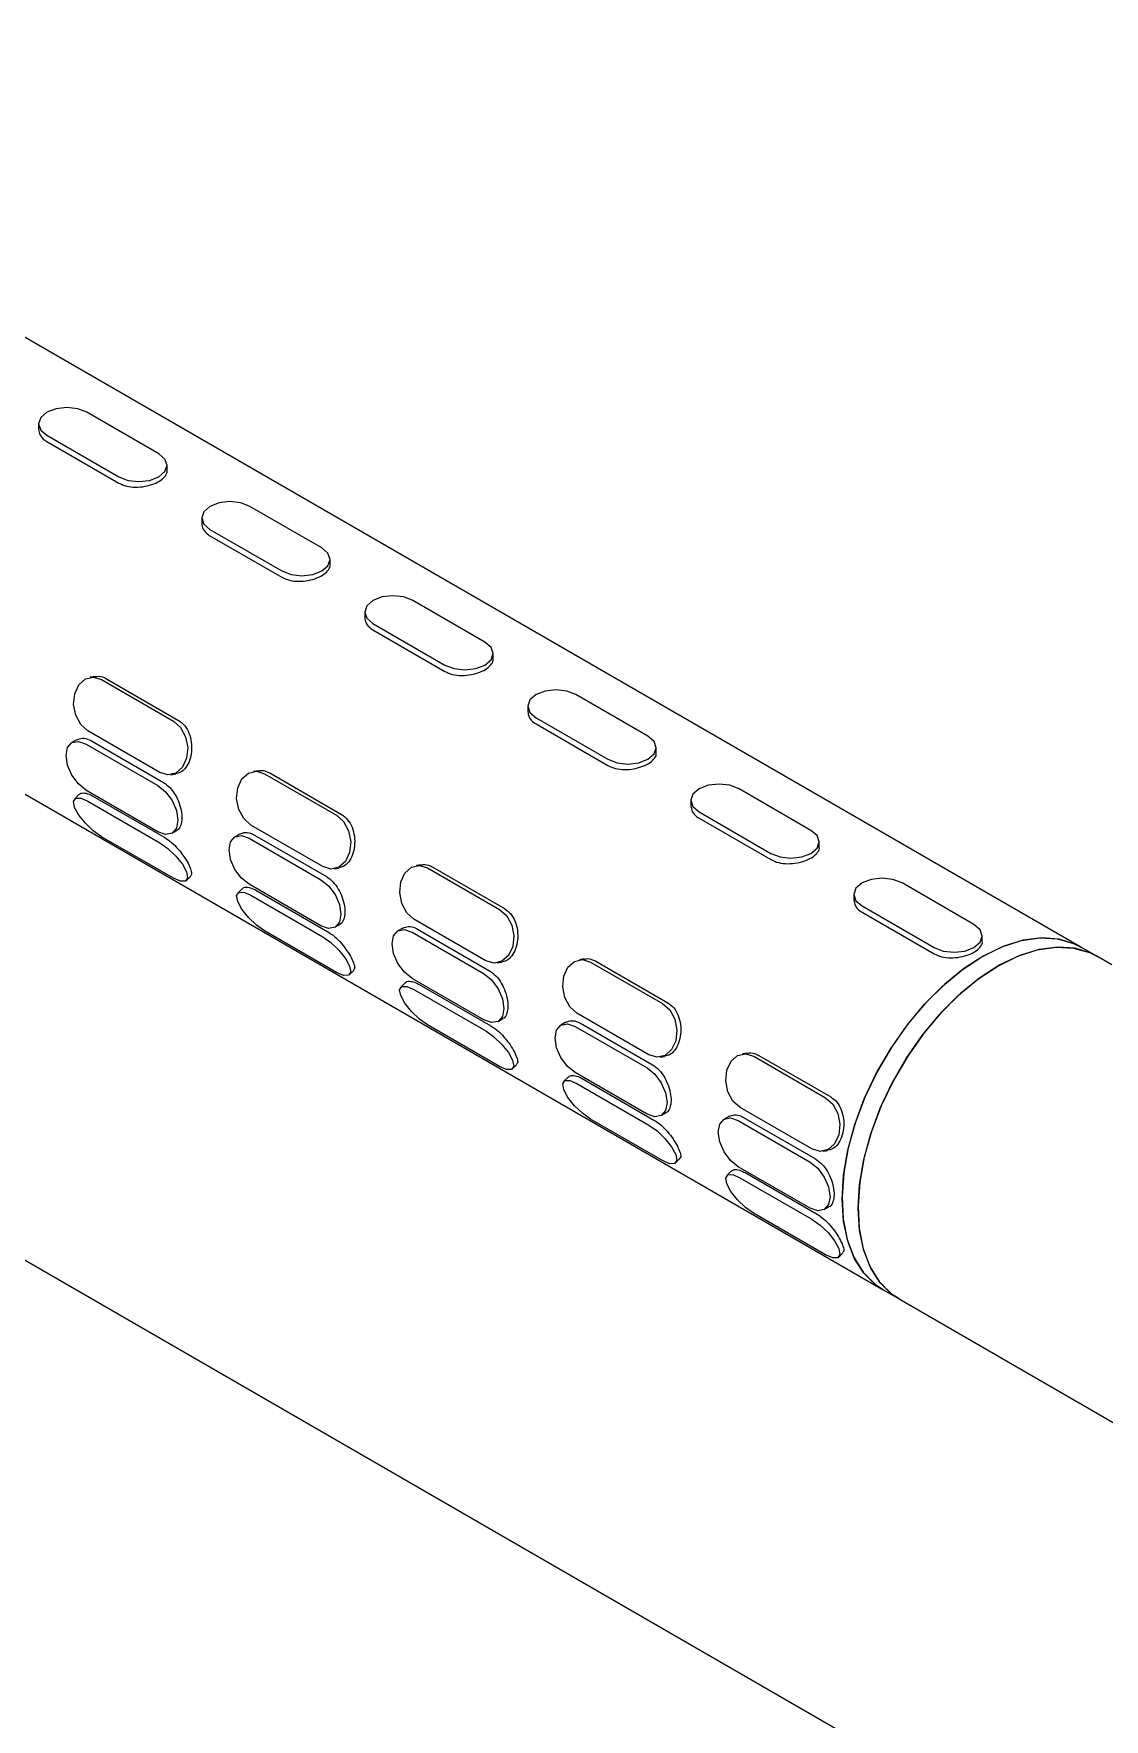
# Model space of a CAD drawing. Extents: x 97 to 1049, y 29 to 427.
# Drawn here: x 305.46 to 317.3, y 178.3 to 196.94 of the extents above; entities that cross this region are included whole.
import ezdxf

# ---------------------------------------------------------------- set-up
doc = ezdxf.new("R2010")
doc.units = 0
doc.header["$LTSCALE"] = 23.1
doc.header["$MEASUREMENT"] = 0
doc.layers.get('0').update_dxf_attribs({"linetype": 'CONTINUOUS'})

msp = doc.modelspace()

# ---------------------------------------------------------------- linework, layer by layer
at = {"color": 7, "linetype": 'Continuous', "lineweight": 25}
for p, q in [((317.0439, 186.8409), (299.55037, 196.9397)), ((297.17891, 193.25703), (314.85658, 183.05193)), ((306.84708, 192.29474), (306.05158, 192.75397)), ((305.51811, 192.62668), (305.51809, 192.56651)), ((305.60961, 192.42974), (306.40511, 191.97051)), ((305.60964, 192.49911), (306.40514, 192.03988)), ((306.93858, 192.10699), (306.93861, 192.16716)), ((308.6502, 191.25382), (307.85471, 191.71305)), ((307.32124, 191.58576), (307.32121, 191.52559)), ((307.41276, 191.45819), (308.20826, 190.99896)), ((307.41273, 191.38882), (308.20823, 190.92959)), ((308.7417, 191.06607), (308.74173, 191.12624)), ((310.45332, 190.2129), (309.65783, 190.67212)), ((309.12436, 190.54484), (309.12433, 190.48467)), ((309.21586, 190.34789), (310.01135, 189.88867)), ((309.21589, 190.41727), (310.01138, 189.95804)), ((310.54483, 190.02515), (310.54485, 190.08532)), ((306.14227, 189.83123), (306.08988, 189.82304)), ((306.21383, 189.79772), (307.00932, 189.33849)), ((306.27025, 189.80654), (307.06575, 189.34731)), ((312.25645, 189.17198), (311.46095, 189.6312)), ((310.92748, 189.50392), (310.92745, 189.44375)), ((311.01901, 189.37635), (311.8145, 188.91712)), ((306.85795, 188.77163), (306.06245, 189.23086)), ((311.01898, 189.30697), (311.81447, 188.84774)), ((305.9379, 189.13119), (305.88579, 189.10114)), ((306.04202, 189.08566), (306.83752, 188.62643)), ((306.10208, 189.1203), (306.89758, 188.66107)), ((312.34795, 188.98423), (312.34797, 189.0444)), ((306.98189, 188.74631), (307.03428, 188.7545)), ((307.94539, 188.79031), (307.89301, 188.78212)), ((308.01695, 188.7568), (308.81244, 188.29757)), ((308.07338, 188.76561), (308.86887, 188.30639)), ((305.96422, 188.52568), (305.91694, 188.47854)), ((306.83728, 188.11596), (306.04179, 188.57519)), ((306.0621, 188.45349), (306.85759, 187.99426)), ((306.11855, 188.50976), (306.91404, 188.05053)), ((312.7306, 188.463), (312.73057, 188.40282)), ((314.05957, 188.13105), (313.26407, 188.59028)), ((312.8221, 188.26605), (313.61759, 187.80682)), ((312.82213, 188.33543), (313.61763, 187.8762)), ((307.00853, 187.60174), (306.21303, 188.06097)), ((306.99351, 188.10049), (307.04562, 188.13053)), ((307.74102, 188.09027), (307.68891, 188.06022)), ((308.66107, 187.73071), (307.86558, 188.18994)), ((307.9052, 188.07938), (308.7007, 187.62015)), ((307.84514, 188.04474), (308.64064, 187.58551)), ((314.15107, 187.94331), (314.1511, 188.00348)), ((308.78501, 187.70539), (308.8374, 187.71357)), ((309.74851, 187.74939), (309.69613, 187.7412)), ((309.82007, 187.71588), (310.61557, 187.25665)), ((309.8765, 187.72469), (310.67199, 187.26546)), ((307.15369, 187.57668), (307.20097, 187.62382)), ((308.6404, 187.07504), (307.84491, 187.53427)), ((315.86269, 187.09013), (315.0672, 187.54936)), ((307.76734, 187.48476), (307.72006, 187.43762)), ((307.86522, 187.41257), (308.66072, 186.95334)), ((307.92167, 187.46884), (308.71716, 187.00961)), ((314.53372, 187.42208), (314.5337, 187.3619)), ((310.46419, 186.68979), (309.6687, 187.14902)), ((314.62522, 187.22513), (315.42072, 186.7659)), ((314.62525, 187.29451), (315.42075, 186.83528)), ((308.81165, 186.56082), (308.01615, 187.02005)), ((308.79664, 187.05956), (308.84874, 187.08961)), ((309.54414, 187.04934), (309.49204, 187.0193)), ((309.64827, 187.00382), (310.44376, 186.54459)), ((309.70832, 187.03846), (310.50382, 186.57923)), ((315.95419, 186.90239), (315.95422, 186.96256)), ((339.43834, 163.7061), (299.36623, 186.83924)), ((317.22068, 186.73885), (317.0439, 186.8409)), ((308.95681, 186.53576), (309.00409, 186.5829)), ((310.58814, 186.66447), (310.64052, 186.67265)), ((311.55163, 186.70847), (311.49925, 186.70028)), ((311.62319, 186.67495), (312.41869, 186.21573)), ((311.67962, 186.68377), (312.47511, 186.22454)), ((317.38666, 186.64302), (317.22068, 186.73885)), ((309.57047, 186.44384), (309.52318, 186.3967)), ((310.44353, 186.03412), (309.64803, 186.49335)), ((309.72479, 186.42792), (310.52029, 185.96869)), ((309.66834, 186.37165), (310.46384, 185.91242)), ((310.59976, 186.01864), (310.65186, 186.04869)), ((312.26732, 185.64887), (311.47182, 186.1081)), ((310.61477, 185.5199), (309.81928, 185.97913)), ((311.34726, 186.00842), (311.29516, 185.97838)), ((311.45139, 185.9629), (312.24688, 185.50367)), ((311.51145, 185.99754), (312.30694, 185.53831)), ((313.35476, 185.66755), (313.30237, 185.65936)), ((313.48274, 185.64285), (314.27824, 185.18362)), ((310.75993, 185.49484), (310.80722, 185.54198)), ((312.24665, 184.9932), (311.45115, 185.45243)), ((312.39126, 185.62355), (312.44364, 185.63173)), ((313.42632, 185.63403), (314.22181, 185.17481)), ((311.37359, 185.40292), (311.3263, 185.35578)), ((311.47147, 185.33073), (312.26696, 184.8715)), ((311.52791, 185.387), (312.32341, 184.92777)), ((312.41789, 184.47898), (311.6224, 184.93821)), ((312.40288, 184.97772), (312.45498, 185.00777)), ((313.15038, 184.9675), (313.09828, 184.93746)), ((313.25451, 184.92198), (314.05001, 184.46275)), ((314.07044, 184.60795), (313.27494, 185.06718)), ((313.31457, 184.95662), (314.11006, 184.49739)), ((314.19438, 184.58263), (314.24677, 184.59081)), ((312.56305, 184.45392), (312.61034, 184.50106)), ((313.17671, 184.362), (313.12943, 184.31486)), ((314.04977, 183.95228), (313.25428, 184.41151)), ((313.33104, 184.34608), (314.12653, 183.88685)), ((313.27459, 184.28981), (314.07008, 183.83058)), ((314.206, 183.9368), (314.25811, 183.96685)), ((314.22102, 183.43806), (313.42552, 183.89728)), ((314.36618, 183.413), (314.41346, 183.46014)), ((314.85658, 183.05193), (315.03335, 182.94988)), ((315.03335, 182.94988), (321.92764, 178.96989))]:
    msp.add_line(p, q, dxfattribs=at)
at = {"color": 7, "linetype": 'Continuous', "lineweight": 25, "flags": 128}
for points in [[(306.05158, 192.75397), (305.9502, 192.79308), (305.83061, 192.80684), (305.71102, 192.79316), (305.60964, 192.7541), (305.5419, 192.69563), (305.51811, 192.62663), (305.5419, 192.55762), (305.60964, 192.49911)], [(306.40514, 192.03988), (306.50652, 192.00076), (306.62611, 191.987), (306.7457, 192.00069), (306.84708, 192.03974), (306.91482, 192.09822), (306.93861, 192.16721), (306.91482, 192.23622), (306.84708, 192.29474)], [(307.85471, 191.71305), (307.75332, 191.75216), (307.63374, 191.76592), (307.51415, 191.75223), (307.41276, 191.71318), (307.34502, 191.65471), (307.32124, 191.58571), (307.34502, 191.5167), (307.41276, 191.45819)], [(308.20826, 190.99896), (308.30964, 190.95984), (308.42923, 190.94608), (308.54882, 190.95977), (308.6502, 190.99882), (308.71794, 191.0573), (308.74173, 191.12629), (308.71794, 191.1953), (308.6502, 191.25382)], [(309.65783, 190.67212), (309.55645, 190.71124), (309.43686, 190.725), (309.31727, 190.71131), (309.21589, 190.67226), (309.14815, 190.61378), (309.12436, 190.54479), (309.14815, 190.47578), (309.21589, 190.41727)], [(310.01138, 189.95804), (310.11276, 189.91892), (310.23235, 189.90516), (310.35194, 189.91885), (310.45332, 189.9579), (310.52107, 190.01638), (310.54485, 190.08537), (310.52107, 190.15438), (310.45332, 190.2129)], [(306.06245, 189.23086), (305.98365, 189.30125), (305.92837, 189.40408), (305.90503, 189.52368), (305.91717, 189.64185), (305.96295, 189.74061), (306.03541, 189.8049), (306.1235, 189.82496), (306.21383, 189.79772)], [(311.46095, 189.6312), (311.35957, 189.67032), (311.23998, 189.68408), (311.12039, 189.67039), (311.01901, 189.63134), (310.95127, 189.57286), (310.92748, 189.50387), (310.95127, 189.43486), (311.01901, 189.37635)], [(307.00932, 189.33849), (307.08812, 189.2681), (307.1434, 189.16527), (307.16675, 189.04567), (307.15461, 188.9275), (307.10882, 188.82874), (307.03637, 188.76445), (306.94827, 188.74439), (306.85795, 188.77163)], [(306.04179, 188.57519), (305.95723, 188.64344), (305.88557, 188.74015), (305.83771, 188.85061), (305.82093, 188.95799), (305.8378, 189.04595), (305.88574, 189.10111), (305.95745, 189.11505), (306.04202, 189.08566)], [(311.8145, 188.91712), (311.91589, 188.878), (312.03548, 188.86424), (312.15506, 188.87793), (312.25645, 188.91698), (312.32419, 188.97546), (312.34797, 189.04445), (312.32419, 189.11346), (312.25645, 189.17198)], [(306.83752, 188.62643), (306.92207, 188.55819), (306.99373, 188.46148), (307.04159, 188.35102), (307.05837, 188.24363), (307.04151, 188.15567), (306.99357, 188.10052), (306.92185, 188.08657), (306.83728, 188.11596)], [(307.86558, 188.18994), (307.78678, 188.26033), (307.73149, 188.36316), (307.70815, 188.48276), (307.72029, 188.60093), (307.76608, 188.69968), (307.83853, 188.76398), (307.92663, 188.78404), (308.01695, 188.7568)], [(313.26407, 188.59028), (313.16269, 188.6294), (313.0431, 188.64316), (312.92351, 188.62947), (312.82213, 188.59042), (312.75439, 188.53194), (312.7306, 188.46295), (312.75439, 188.39394), (312.82213, 188.33543)], [(306.21303, 188.06097), (306.12273, 188.12472), (306.03468, 188.20865), (305.96229, 188.29997), (305.91659, 188.38479), (305.90453, 188.45019), (305.92795, 188.48621), (305.98328, 188.48736), (306.0621, 188.45349)], [(308.81244, 188.29757), (308.89124, 188.22717), (308.94653, 188.12435), (308.96987, 188.00475), (308.95773, 187.88658), (308.91194, 187.78782), (308.83949, 187.72352), (308.75139, 187.70347), (308.66107, 187.73071)], [(307.84491, 187.53427), (307.76036, 187.60252), (307.68869, 187.69923), (307.64083, 187.80968), (307.62406, 187.91707), (307.64092, 188.00503), (307.68886, 188.06019), (307.76057, 188.07413), (307.84514, 188.04474)], [(313.61763, 187.8762), (313.71901, 187.83708), (313.8386, 187.82332), (313.95819, 187.83701), (314.05957, 187.87606), (314.12731, 187.93454), (314.1511, 188.00353), (314.12731, 188.07254), (314.05957, 188.13105)], [(306.85759, 187.99426), (306.9479, 187.9305), (307.03595, 187.84657), (307.10833, 187.75525), (307.15403, 187.67043), (307.16609, 187.60504), (307.14267, 187.56902), (307.08734, 187.56786), (307.00853, 187.60174)], [(309.6687, 187.14902), (309.5899, 187.21941), (309.53462, 187.32224), (309.51127, 187.44184), (309.52341, 187.56001), (309.5692, 187.65876), (309.64165, 187.72306), (309.72975, 187.74312), (309.82007, 187.71588)], [(308.64064, 187.58551), (308.72519, 187.51727), (308.79685, 187.42055), (308.84472, 187.3101), (308.86149, 187.20271), (308.84463, 187.11475), (308.79669, 187.0596), (308.72498, 187.04565), (308.6404, 187.07504)], [(315.0672, 187.54936), (314.96581, 187.58848), (314.84622, 187.60224), (314.72664, 187.58855), (314.62525, 187.5495), (314.55751, 187.49102), (314.53372, 187.42203), (314.55751, 187.35302), (314.62525, 187.29451)], [(308.01615, 187.02005), (307.92585, 187.0838), (307.8378, 187.16773), (307.76542, 187.25905), (307.71972, 187.34387), (307.70766, 187.40927), (307.73107, 187.44528), (307.7864, 187.44644), (307.86522, 187.41257)], [(310.61557, 187.25665), (310.69437, 187.18625), (310.74965, 187.08343), (310.77299, 186.96383), (310.76085, 186.84565), (310.71507, 186.7469), (310.64261, 186.6826), (310.55452, 186.66255), (310.46419, 186.68979)], [(308.66072, 186.95334), (308.75102, 186.88958), (308.83907, 186.80565), (308.91145, 186.71433), (308.95715, 186.62951), (308.96921, 186.56412), (308.9458, 186.5281), (308.89047, 186.52694), (308.81165, 186.56082)], [(309.64803, 186.49335), (309.56348, 186.56159), (309.49182, 186.65831), (309.44395, 186.76876), (309.42718, 186.87615), (309.44404, 186.96411), (309.49198, 187.01927), (309.56369, 187.03321), (309.64827, 187.00382)], [(317.0439, 186.8409), (316.97932, 186.87401), (316.8045, 186.92864), (316.61229, 186.94291), (316.4066, 186.91654), (316.19162, 186.85006), (315.97173, 186.74483), (315.7514, 186.60299), (315.53512, 186.42743), (315.32729, 186.22172), (315.13214, 185.99004), (314.95364, 185.73712), (314.79544, 185.46811), (314.66074, 185.18847), (314.55229, 184.90391), (314.4723, 184.62021), (314.42239, 184.34315)], [(315.42075, 186.83528), (315.52213, 186.79616), (315.64172, 186.7824), (315.76131, 186.79609), (315.86269, 186.83514), (315.93043, 186.89362), (315.95422, 186.96261), (315.93043, 187.03162), (315.86269, 187.09013)], [(315.95106, 186.73307), (316.17118, 186.84183), (316.38681, 186.912), (316.59354, 186.94216), (316.78719, 186.9317), (316.96379, 186.88081), (317.0439, 186.8409)], [(315.03335, 182.94988), (314.95802, 182.99982), (314.82577, 183.12749), (314.72, 183.2901), (314.64287, 183.48436), (314.59596, 183.70631), (314.58022, 183.95142), (314.59596, 184.21471), (314.64287, 184.49081), (314.72, 184.77412), (314.82577, 185.05885), (314.95802, 185.33922), (315.11408, 185.60951), (315.29075, 185.86423), (315.48445, 186.09819), (315.69123, 186.30662), (315.90688, 186.48529), (316.12701, 186.63055), (316.34715, 186.73944), (316.5628, 186.80977), (316.76958, 186.84008), (316.96328, 186.82976), (317.13995, 186.77903), (317.22068, 186.73885)], [(317.22068, 186.73885), (317.1561, 186.77196), (316.98128, 186.82659), (316.78907, 186.84086), (316.58338, 186.81449), (316.3684, 186.74801), (316.14851, 186.64278), (315.92818, 186.50094), (315.7119, 186.32538), (315.50407, 186.11967), (315.30892, 185.88799), (315.13042, 185.63507), (314.97221, 185.36606), (314.83751, 185.08642), (314.72906, 184.80186), (314.64907, 184.51816), (314.59917, 184.2411)], [(311.47182, 186.1081), (311.39302, 186.17849), (311.33774, 186.28132), (311.31439, 186.40092), (311.32654, 186.51909), (311.37232, 186.61784), (311.44478, 186.68214), (311.53287, 186.7022), (311.62319, 186.67495)], [(314.85658, 183.05193), (314.78071, 183.10227), (314.64855, 183.23008), (314.54288, 183.39282), (314.46587, 183.58719), (314.41907, 183.80922), (314.40344, 184.05441), (314.4193, 184.31776), (314.46633, 184.5939), (314.54356, 184.87722), (314.64943, 185.16195), (314.78178, 185.44229), (314.93792, 185.71254), (315.11466, 185.96719), (315.30842, 186.20106), (315.51524, 186.40939), (315.73092, 186.58794), (315.95106, 186.73307)], [(309.81928, 185.97913), (309.72897, 186.04288), (309.64092, 186.12681), (309.56854, 186.21813), (309.52284, 186.30295), (309.51078, 186.36835), (309.5342, 186.40436), (309.58953, 186.40552), (309.66834, 186.37165)], [(310.44376, 186.54459), (310.52831, 186.47635), (310.59998, 186.37963), (310.64784, 186.26918), (310.66461, 186.16179), (310.64775, 186.07383), (310.59981, 186.01868), (310.5281, 186.00473), (310.44353, 186.03412)], [(312.41869, 186.21573), (312.49749, 186.14533), (312.55277, 186.04251), (312.57612, 185.92291), (312.56397, 185.80473), (312.51819, 185.70598), (312.44573, 185.64168), (312.35764, 185.62163), (312.26732, 185.64887)], [(310.46384, 185.91242), (310.55414, 185.84866), (310.64219, 185.76473), (310.71458, 185.67341), (310.76028, 185.58859), (310.77234, 185.5232), (310.74892, 185.48718), (310.69359, 185.48602), (310.61477, 185.5199)], [(311.45115, 185.45243), (311.3666, 185.52067), (311.29494, 185.61739), (311.24708, 185.72784), (311.2303, 185.83523), (311.24717, 185.92319), (311.2951, 185.97835), (311.36682, 185.99229), (311.45139, 185.9629)], [(313.27494, 185.06718), (313.19614, 185.13757), (313.14086, 185.2404), (313.11752, 185.36), (313.12966, 185.47817), (313.17544, 185.57692), (313.2479, 185.64122), (313.33599, 185.66128), (313.42632, 185.63403)], [(312.24688, 185.50367), (312.33144, 185.43543), (312.4031, 185.33871), (312.45096, 185.22826), (312.46774, 185.12087), (312.45087, 185.03291), (312.40293, 184.97776), (312.33122, 184.96381), (312.24665, 184.9932)], [(311.6224, 184.93821), (311.53209, 185.00196), (311.44404, 185.08589), (311.37166, 185.17721), (311.32596, 185.26203), (311.3139, 185.32742), (311.33732, 185.36344), (311.39265, 185.3646), (311.47147, 185.33073)], [(314.22181, 185.17481), (314.30061, 185.10441), (314.35589, 185.00159), (314.37924, 184.88199), (314.3671, 184.76381), (314.32131, 184.66506), (314.24886, 184.60076), (314.16076, 184.58071), (314.07044, 184.60795)], [(313.25428, 184.41151), (313.16972, 184.47975), (313.09806, 184.57647), (313.0502, 184.68692), (313.03342, 184.79431), (313.05029, 184.88227), (313.09823, 184.93743), (313.16994, 184.95137), (313.25451, 184.92198)], [(312.26696, 184.8715), (312.35727, 184.80774), (312.44531, 184.72381), (312.5177, 184.63249), (312.5634, 184.54767), (312.57546, 184.48228), (312.55204, 184.44626), (312.49671, 184.4451), (312.41789, 184.47898)], [(314.05001, 184.46275), (314.13456, 184.39451), (314.20622, 184.29779), (314.25408, 184.18734), (314.27086, 184.07995), (314.25399, 183.99199), (314.20606, 183.93683), (314.13434, 183.92289), (314.04977, 183.95228)], [(314.42239, 184.34315), (314.40359, 184.07837), (314.41627, 183.83127), (314.46019, 183.60686), (314.53443, 183.40973), (314.6375, 183.24387), (314.76728, 183.11268), (314.85658, 183.05193)], [(313.42552, 183.89728), (313.33521, 183.96104), (313.24717, 184.04497), (313.17478, 184.13629), (313.12908, 184.22111), (313.11702, 184.2865), (313.14044, 184.32252), (313.19577, 184.32368), (313.27459, 184.28981)], [(314.59917, 184.2411), (314.58037, 183.97632), (314.59305, 183.72922), (314.63696, 183.50481), (314.71121, 183.30768), (314.81427, 183.14182), (314.94406, 183.01063), (315.03335, 182.94988)], [(314.07008, 183.83058), (314.16039, 183.76682), (314.24844, 183.68289), (314.32082, 183.59157), (314.36652, 183.50675), (314.37858, 183.44136), (314.35516, 183.40534), (314.29983, 183.40418), (314.22102, 183.43806)]]:
    msp.add_lwpolyline(points, dxfattribs=at)
at = {"color": 7, "linetype": 'Continuous', "lineweight": 25}
for points, knots in [([(305.51836, 192.56653), (305.5216, 192.54457), (305.52814, 192.50028), (305.56944, 192.45495), (305.60146, 192.43485), (305.60961, 192.42974)], [0, 0, 0, 0, 0.42298363, 0.85307256, 1, 1, 1, 1]), ([(306.40511, 191.97051), (306.43223, 191.95805), (306.48647, 191.93315), (306.58997, 191.9226), (306.69609, 191.93202), (306.79484, 191.96016), (306.87538, 192.00187), (306.92363, 192.0519), (306.94421, 192.08854), (306.9384, 192.10668), (306.9383, 192.10696)], [0, 0, 0, 0, 0.14220338, 0.28437144, 0.42745465, 0.57114829, 0.71385498, 0.85553173, 0.99770936, 1, 1, 1, 1]), ([(307.32149, 191.52561), (307.32473, 191.50365), (307.33126, 191.45936), (307.37256, 191.41403), (307.40458, 191.39393), (307.41273, 191.38882)], [0, 0, 0, 0, 0.42298363, 0.85307256, 1, 1, 1, 1]), ([(308.20823, 190.92959), (308.23535, 190.91713), (308.2896, 190.89223), (308.39309, 190.88168), (308.49922, 190.8911), (308.59797, 190.91924), (308.6785, 190.96095), (308.72675, 191.01098), (308.74733, 191.04762), (308.74152, 191.06576), (308.74143, 191.06604)], [0, 0, 0, 0, 0.14220338, 0.28437144, 0.42745465, 0.57114829, 0.71385498, 0.85553173, 0.99770936, 1, 1, 1, 1]), ([(309.12461, 190.48469), (309.12785, 190.46273), (309.13438, 190.41844), (309.17568, 190.37311), (309.2077, 190.35301), (309.21586, 190.34789)], [0, 0, 0, 0, 0.42298363, 0.85307256, 1, 1, 1, 1]), ([(310.01135, 189.88867), (310.03848, 189.87621), (310.09272, 189.85131), (310.19621, 189.84076), (310.30234, 189.85018), (310.40109, 189.87832), (310.48162, 189.92003), (310.52988, 189.97006), (310.55045, 190.0067), (310.54464, 190.02484), (310.54455, 190.02512)], [0, 0, 0, 0, 0.14220338, 0.28437144, 0.42745465, 0.57114829, 0.71385498, 0.85553173, 0.99770936, 1, 1, 1, 1]), ([(306.14299, 189.82798), (306.1496, 189.83002), (306.18272, 189.84026), (306.22785, 189.82824), (306.26165, 189.81094), (306.27025, 189.80654)], [0, 0, 0, 0, 0.15683949, 0.78530346, 1, 1, 1, 1]), ([(310.92773, 189.44377), (310.93097, 189.42181), (310.9375, 189.37752), (310.9788, 189.33219), (311.01082, 189.31209), (311.01898, 189.30697)], [0, 0, 0, 0, 0.42298363, 0.85307256, 1, 1, 1, 1]), ([(307.06575, 189.34731), (307.08929, 189.32989), (307.13636, 189.29506), (307.18464, 189.20802), (307.21076, 189.1067), (307.21213, 188.99974), (307.19011, 188.9003), (307.1473, 188.82091), (307.0937, 188.76918), (307.05167, 188.76119), (307.03356, 188.75775)], [0, 0, 0, 0, 0.12865196, 0.25727197, 0.38671991, 0.51672012, 0.64582742, 0.77400294, 0.90263161, 1, 1, 1, 1]), ([(305.93802, 189.1309), (305.95864, 189.13907), (306.00027, 189.15556), (306.06015, 189.14248), (306.09357, 189.1248), (306.10208, 189.1203)], [0, 0, 0, 0, 0.42253908, 0.85295936, 1, 1, 1, 1]), ([(311.81447, 188.84774), (311.8416, 188.83529), (311.89584, 188.81039), (311.99933, 188.79984), (312.10546, 188.80926), (312.20421, 188.8374), (312.28474, 188.87911), (312.333, 188.92914), (312.35357, 188.96578), (312.34776, 188.98392), (312.34767, 188.9842)], [0, 0, 0, 0, 0.14220338, 0.28437144, 0.42745465, 0.57114829, 0.71385498, 0.85553173, 0.99770936, 1, 1, 1, 1]), ([(306.89758, 188.66107), (306.92192, 188.64381), (306.97061, 188.60928), (307.03145, 188.52492), (307.0763, 188.42827), (307.10123, 188.32864), (307.10529, 188.23799), (307.08601, 188.17112), (307.06448, 188.13493), (307.04582, 188.13089), (307.04549, 188.13081)], [0, 0, 0, 0, 0.14216686, 0.28429841, 0.42734486, 0.5710016, 0.71367164, 0.855312, 0.99745312, 1, 1, 1, 1]), ([(307.94611, 188.78706), (307.95272, 188.7891), (307.98584, 188.79934), (308.03097, 188.78732), (308.06477, 188.77002), (308.07338, 188.76561)], [0, 0, 0, 0, 0.15683949, 0.78530346, 1, 1, 1, 1]), ([(305.96707, 188.52292), (305.96981, 188.52716), (305.98046, 188.54366), (306.02482, 188.54659), (306.07699, 188.53244), (306.11011, 188.51436), (306.11855, 188.50976)], [0, 0, 0, 0, 0.12864321, 0.50064061, 0.87284659, 1, 1, 1, 1]), ([(308.86887, 188.30639), (308.89241, 188.28897), (308.93949, 188.25414), (308.98776, 188.1671), (309.01389, 188.06578), (309.01526, 187.95882), (308.99323, 187.85938), (308.95043, 187.77999), (308.89682, 187.72826), (308.85479, 187.72027), (308.83668, 187.71683)], [0, 0, 0, 0, 0.128651964, 0.257271967, 0.386719907, 0.516720116, 0.64582742, 0.774002936, 0.902631606, 1, 1, 1, 1]), ([(312.73085, 188.40285), (312.73409, 188.38089), (312.74063, 188.3366), (312.78193, 188.29127), (312.81395, 188.27117), (312.8221, 188.26605)], [0, 0, 0, 0, 0.42298363, 0.85307256, 1, 1, 1, 1]), ([(307.74115, 188.08998), (307.76177, 188.09815), (307.80339, 188.11464), (307.86327, 188.10155), (307.89669, 188.08388), (307.9052, 188.07938)], [0, 0, 0, 0, 0.42253908, 0.85295936, 1, 1, 1, 1]), ([(306.91404, 188.05053), (306.93923, 188.03379), (306.98962, 188.0003), (307.06366, 187.92416), (307.1278, 187.84048), (307.17719, 187.75762), (307.20587, 187.68845), (307.21437, 187.64208), (307.20272, 187.63097), (307.19812, 187.62658)], [0, 0, 0, 0, 0.149987023, 0.299936786, 0.450851787, 0.602410642, 0.752928517, 0.902360082, 1, 1, 1, 1]), ([(313.61759, 187.80682), (313.64472, 187.79437), (313.69896, 187.76947), (313.80246, 187.75892), (313.90858, 187.76833), (314.00733, 187.79648), (314.08786, 187.83819), (314.13612, 187.88822), (314.1567, 187.92486), (314.15088, 187.943), (314.15079, 187.94328)], [0, 0, 0, 0, 0.14220338, 0.28437144, 0.42745465, 0.57114829, 0.71385498, 0.85553173, 0.99770936, 1, 1, 1, 1]), ([(309.74923, 187.74614), (309.75584, 187.74818), (309.78896, 187.75842), (309.8341, 187.7464), (309.86789, 187.7291), (309.8765, 187.72469)], [0, 0, 0, 0, 0.15683949, 0.78530346, 1, 1, 1, 1]), ([(307.77019, 187.482), (307.77293, 187.48624), (307.78358, 187.50274), (307.82794, 187.50567), (307.88012, 187.49152), (307.91324, 187.47344), (307.92167, 187.46884)], [0, 0, 0, 0, 0.12864321, 0.50064061, 0.87284659, 1, 1, 1, 1]), ([(308.7007, 187.62015), (308.72504, 187.60288), (308.77373, 187.56836), (308.83457, 187.48399), (308.87942, 187.38735), (308.90435, 187.28772), (308.90841, 187.19707), (308.88914, 187.1302), (308.86761, 187.09401), (308.84894, 187.08996), (308.84861, 187.08989)], [0, 0, 0, 0, 0.14216686, 0.28429841, 0.42734486, 0.5710016, 0.71367164, 0.855312, 0.99745312, 1, 1, 1, 1]), ([(314.53397, 187.36193), (314.53721, 187.33997), (314.54375, 187.29568), (314.58505, 187.25035), (314.61707, 187.23025), (314.62522, 187.22513)], [0, 0, 0, 0, 0.42298363, 0.85307256, 1, 1, 1, 1]), ([(310.67199, 187.26546), (310.69553, 187.24805), (310.74261, 187.21322), (310.79088, 187.12618), (310.81701, 187.02486), (310.81838, 186.91789), (310.79635, 186.81846), (310.75355, 186.73907), (310.69994, 186.68734), (310.65791, 186.67935), (310.6398, 186.67591)], [0, 0, 0, 0, 0.12865196, 0.25727197, 0.38671991, 0.51672012, 0.64582742, 0.77400294, 0.90263161, 1, 1, 1, 1]), ([(308.71716, 187.00961), (308.74236, 186.99286), (308.79274, 186.95938), (308.86678, 186.88324), (308.93092, 186.79956), (308.98031, 186.7167), (309.00899, 186.64753), (309.01749, 186.60116), (309.00585, 186.59005), (309.00125, 186.58566)], [0, 0, 0, 0, 0.14998702, 0.29993679, 0.45085179, 0.60241064, 0.75292852, 0.90236008, 1, 1, 1, 1]), ([(309.54427, 187.04906), (309.56489, 187.05723), (309.60651, 187.07372), (309.6664, 187.06063), (309.69982, 187.04296), (309.70832, 187.03846)], [0, 0, 0, 0, 0.42253908, 0.85295936, 1, 1, 1, 1]), ([(315.42072, 186.7659), (315.44784, 186.75345), (315.50209, 186.72855), (315.60558, 186.718), (315.7117, 186.72741), (315.81045, 186.75556), (315.89099, 186.79727), (315.93924, 186.8473), (315.95982, 186.88394), (315.95401, 186.90208), (315.95391, 186.90236)], [0, 0, 0, 0, 0.14220338, 0.28437144, 0.42745465, 0.57114829, 0.71385498, 0.85553173, 0.99770936, 1, 1, 1, 1]), ([(310.50382, 186.57923), (310.52817, 186.56196), (310.57685, 186.52744), (310.6377, 186.44307), (310.68255, 186.34643), (310.70747, 186.2468), (310.71153, 186.15615), (310.69226, 186.08928), (310.67073, 186.05309), (310.65206, 186.04904), (310.65173, 186.04897)], [0, 0, 0, 0, 0.14216686, 0.28429841, 0.42734486, 0.5710016, 0.71367164, 0.855312, 0.99745312, 1, 1, 1, 1]), ([(311.55235, 186.70522), (311.55897, 186.70726), (311.59208, 186.7175), (311.63722, 186.70548), (311.67101, 186.68818), (311.67962, 186.68377)], [0, 0, 0, 0, 0.15683949, 0.78530346, 1, 1, 1, 1]), ([(309.57331, 186.44108), (309.57605, 186.44532), (309.5867, 186.46182), (309.63106, 186.46475), (309.68324, 186.4506), (309.71636, 186.43252), (309.72479, 186.42792)], [0, 0, 0, 0, 0.128643214, 0.500640606, 0.87284659, 1, 1, 1, 1]), ([(312.47511, 186.22454), (312.49866, 186.20713), (312.54573, 186.1723), (312.594, 186.08526), (312.62013, 185.98394), (312.6215, 185.87697), (312.59947, 185.77754), (312.55667, 185.69815), (312.50306, 185.64642), (312.46103, 185.63843), (312.44292, 185.63499)], [0, 0, 0, 0, 0.12865196, 0.25727197, 0.38671991, 0.51672012, 0.64582742, 0.77400294, 0.90263161, 1, 1, 1, 1]), ([(311.34739, 186.00814), (311.36801, 186.01631), (311.40963, 186.0328), (311.46952, 186.01971), (311.50294, 186.00204), (311.51145, 185.99754)], [0, 0, 0, 0, 0.42253908, 0.85295936, 1, 1, 1, 1]), ([(310.52029, 185.96869), (310.54548, 185.95194), (310.59586, 185.91846), (310.66991, 185.84232), (310.73404, 185.75864), (310.78343, 185.67578), (310.81212, 185.60661), (310.82061, 185.56024), (310.80897, 185.54913), (310.80437, 185.54474)], [0, 0, 0, 0, 0.14998702, 0.29993679, 0.45085179, 0.60241064, 0.75292852, 0.90236008, 1, 1, 1, 1]), ([(313.35547, 185.6643), (313.36209, 185.66634), (313.39521, 185.67657), (313.44034, 185.66456), (313.47414, 185.64726), (313.48274, 185.64285)], [0, 0, 0, 0, 0.15683949, 0.78530346, 1, 1, 1, 1]), ([(312.30694, 185.53831), (312.33129, 185.52104), (312.37998, 185.48652), (312.44082, 185.40215), (312.48567, 185.30551), (312.5106, 185.20588), (312.51465, 185.11523), (312.49538, 185.04836), (312.47385, 185.01217), (312.45518, 185.00812), (312.45486, 185.00805)], [0, 0, 0, 0, 0.14216686, 0.28429841, 0.42734486, 0.5710016, 0.71367164, 0.855312, 0.99745312, 1, 1, 1, 1]), ([(311.37643, 185.40016), (311.37917, 185.4044), (311.38983, 185.4209), (311.43418, 185.42383), (311.48636, 185.40968), (311.51948, 185.3916), (311.52791, 185.387)], [0, 0, 0, 0, 0.128643214, 0.500640606, 0.87284659, 1, 1, 1, 1]), ([(314.27824, 185.18362), (314.30178, 185.16621), (314.34885, 185.13138), (314.39713, 185.04434), (314.42325, 184.94302), (314.42462, 184.83605), (314.4026, 184.73662), (314.35979, 184.65723), (314.30619, 184.6055), (314.26416, 184.59751), (314.24605, 184.59406)], [0, 0, 0, 0, 0.12865196, 0.25727197, 0.38671991, 0.51672012, 0.64582742, 0.77400294, 0.90263161, 1, 1, 1, 1]), ([(312.32341, 184.92777), (312.3486, 184.91102), (312.39898, 184.87754), (312.47303, 184.8014), (312.53716, 184.71772), (312.58656, 184.63486), (312.61524, 184.56569), (312.62373, 184.51932), (312.61209, 184.50821), (312.60749, 184.50382)], [0, 0, 0, 0, 0.14998702, 0.29993679, 0.45085179, 0.60241064, 0.75292852, 0.90236008, 1, 1, 1, 1]), ([(313.15051, 184.96722), (313.17113, 184.97539), (313.21275, 184.99188), (313.27264, 184.97879), (313.30606, 184.96112), (313.31457, 184.95662)], [0, 0, 0, 0, 0.42253908, 0.85295936, 1, 1, 1, 1]), ([(313.17956, 184.35924), (313.18229, 184.36348), (313.19295, 184.37998), (313.23731, 184.38291), (313.28948, 184.36876), (313.3226, 184.35068), (313.33104, 184.34608)], [0, 0, 0, 0, 0.12864321, 0.50064061, 0.87284659, 1, 1, 1, 1]), ([(314.11006, 184.49739), (314.13441, 184.48012), (314.1831, 184.4456), (314.24394, 184.36123), (314.28879, 184.26459), (314.31372, 184.16496), (314.31778, 184.07431), (314.2985, 184.00744), (314.27697, 183.97125), (314.25831, 183.9672), (314.25798, 183.96713)], [0, 0, 0, 0, 0.14216686, 0.28429841, 0.42734486, 0.5710016, 0.71367164, 0.855312, 0.99745312, 1, 1, 1, 1]), ([(314.12653, 183.88685), (314.15172, 183.8701), (314.2021, 183.83662), (314.27615, 183.76048), (314.34029, 183.6768), (314.38968, 183.59394), (314.41836, 183.52477), (314.42686, 183.4784), (314.41521, 183.46729), (314.41061, 183.4629)], [0, 0, 0, 0, 0.14998702, 0.29993679, 0.45085179, 0.60241064, 0.75292852, 0.90236008, 1, 1, 1, 1])]:
    msp.add_open_spline(points, degree=3, knots=knots, dxfattribs=at)

doc.saveas('drawing.dxf')
